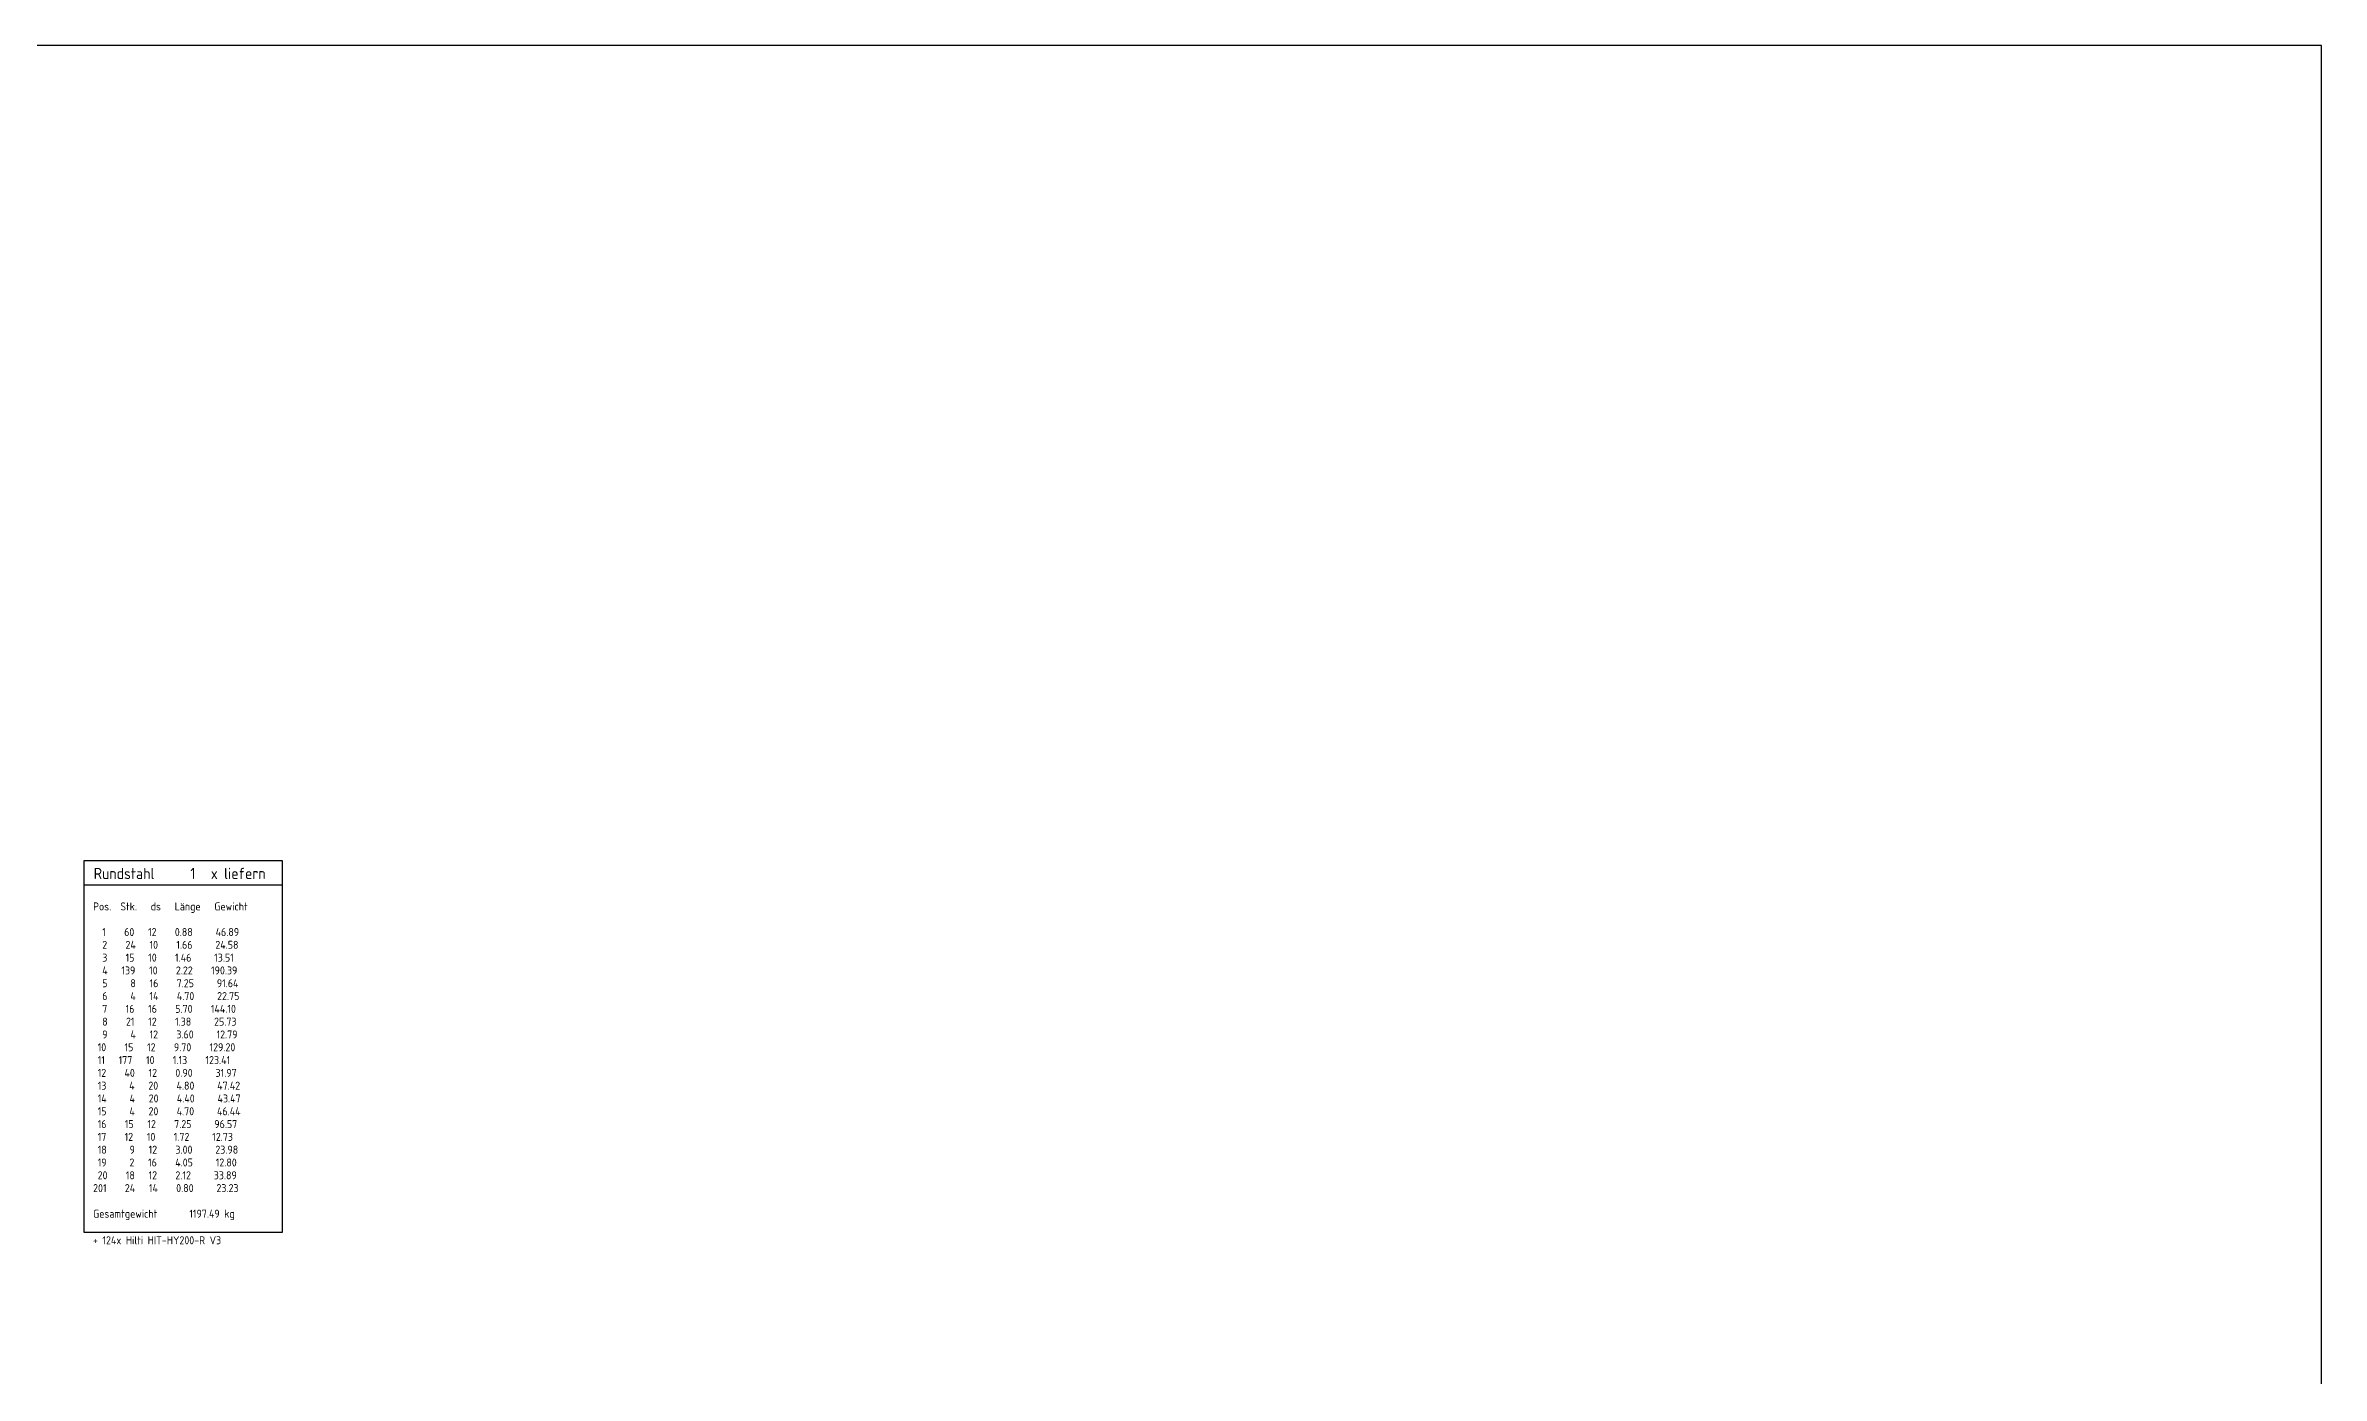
# Model space of a CAD drawing. Extents: x -17 to 300, y 24 to 138.
# Drawn here: x 264.46 to 300, y 48.88 to 69.65 of the extents above; entities that cross this region are included whole.
import ezdxf
from ezdxf.enums import TextEntityAlignment as Align

# ---------------------------------------------------------------- set-up
doc = ezdxf.new("R2010")
doc.units = 0
doc.header["$LTSCALE"] = 0.5
doc.header["$MEASUREMENT"] = 0
doc.linetypes.add('AUSGEZOGEN', pattern=[1000.01, 1000, 0.01])
doc.layers.add('ANSICHTSFENSTER', color=7, linetype='CONTINUOUS', plot=False)
for name, color, linetype in [('MAT', 7, 'CONTINUOUS'), ('RND', 7, 'CONTINUOUS'), ('TEXT', 7, 'CONTINUOUS')]:
    doc.layers.add(name, color=color, linetype=linetype)
doc.styles.add('liste', font='isocp-e.shx')
doc.styles.add('TXT', font='isocp.shx')

# ---------------------------------------------------------------- blocks, each defined once
blk = doc.blocks.new('RND_LIS1')
at = {"layer": 'MAT', "color": 1, "linetype": 'Continuous', "style": 'TXT'}
blk.add_text('x liefern', height=0.35, dxfattribs=at).set_placement((5.674, 0.181), align=Align.RIGHT)
at = {"layer": 'RND', "color": 1, "linetype": 'Continuous', "style": 'TXT'}
blk.add_text('Rundstahl', height=0.35, dxfattribs=at).set_placement((0.305, 0.18))
blk.add_attdef('RND_Z', text='', height=0.35, dxfattribs=at).set_placement((3.48, 0.181), align=Align.RIGHT)

msp = doc.modelspace()

# ---------------------------------------------------------------- linework, layer by layer
at = {"layer": 'ANSICHTSFENSTER', "color": 2, "linetype": 'AUSGEZOGEN'}
msp.add_lwpolyline([(231.353, 28.1019), (300.003, 28.1019), (300.003, 69.6519), (231.353, 69.6519)], close=True, dxfattribs=at)
at = {"layer": 'RND', "color": 5, "linetype": 'AUSGEZOGEN'}
msp.add_line((265.0563, 56.5415), (268.1563, 56.5415), dxfattribs=at)
msp.add_lwpolyline([(268.1563, 56.9165), (265.0563, 56.9165), (265.0563, 51.1165), (268.1563, 51.1165), (268.1563, 56.9165)], dxfattribs=at)

# ---------------------------------------------------------------- block references
at = {"layer": 'RND', "color": 191, "linetype": 'AUSGEZOGEN', "xscale": 0.5, "yscale": 0.5, "zscale": 0.5}
msp.add_blockref('RND_LIS1', (265.0563, 56.5415), dxfattribs=at).add_auto_attribs({'RND_Z': '1'})

# ---------------------------------------------------------------- texts
at = {"layer": 'RND', "color": 7, "linetype": 'AUSGEZOGEN', "style": 'liste'}
for s, p in [('  Pos.  Stk.   ds   Länge   Gewicht', (265.0563, 56.1415)), ('    1    60   12    0.88     46.89   ', (265.0563, 55.7415)), ('    2    24   10    1.66     24.58   ', (265.0563, 55.5415)), ('    3    15   10    1.46     13.51   ', (265.0563, 55.3415)), ('    4   139   10    2.22    190.39   ', (265.0563, 55.1415)), ('    5     8   16    7.25     91.64   ', (265.0563, 54.9415)), ('    6     4   14    4.70     22.75   ', (265.0563, 54.7415)), ('    7    16   16    5.70    144.10   ', (265.0563, 54.5415)), ('    8    21   12    1.38     25.73   ', (265.0563, 54.3415)), ('   10    15   12    9.70    129.20   ', (265.0563, 53.9415)), ('    9     4   12    3.60     12.79   ', (265.0563, 54.1415)), ('   11   177   10    1.13    123.41   ', (265.0563, 53.7415)), ('   12    40   12    0.90     31.97   ', (265.0563, 53.5415)), ('   13     4   20    4.80     47.42   ', (265.0563, 53.3415)), ('   14     4   20    4.40     43.47   ', (265.0563, 53.1415)), ('   15     4   20    4.70     46.44   ', (265.0563, 52.9415)), ('   16    15   12    7.25     96.57   ', (265.0563, 52.7415)), ('   17    12   10    1.72     12.73   ', (265.0563, 52.5415)), ('   18     9   12    3.00     23.98   ', (265.0563, 52.3415)), ('   19     2   16    4.05     12.80   ', (265.0563, 52.1415)), ('   20    18   12    2.12     33.89   ', (265.0563, 51.9415)), ('  201    24   14    0.80     23.23   ', (265.0563, 51.7415)), ('  Gesamtgewicht       1197.49 kg', (265.0563, 51.3415))]:
    msp.add_text(s, height=0.125, dxfattribs=at).set_placement(p)
at = {"layer": 'TEXT', "color": 7, "linetype": 'AUSGEZOGEN', "style": 'TXT'}
msp.add_text('+ 124x Hilti HIT-HY200-R V3', height=0.125, dxfattribs=at).set_placement((265.1968, 50.9266))

doc.saveas('drawing.dxf')
